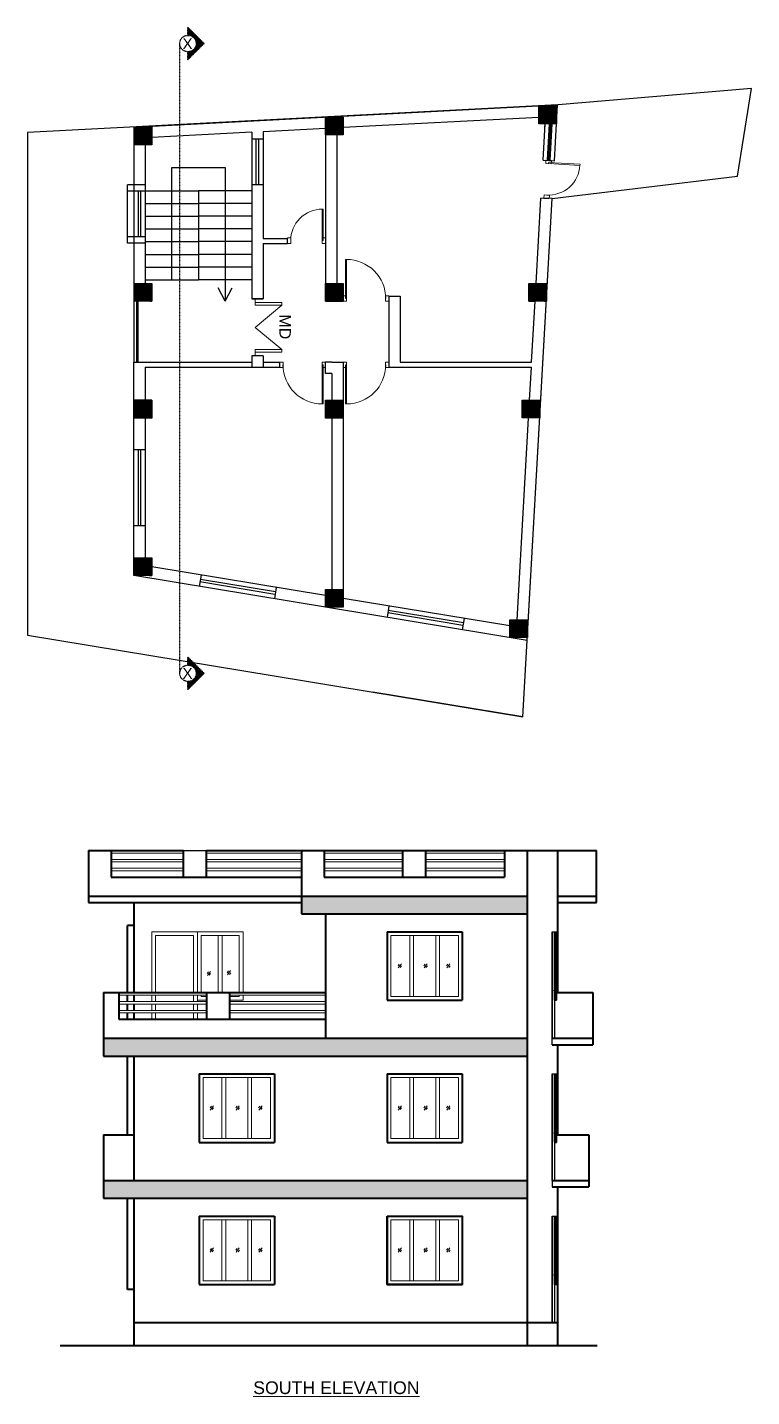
# Model space of a CAD drawing. Header units: inches. Extents: x -14619 to 1971361, y -855114 to -978.
# Drawn here: x 18755 to 19326, y -9438 to -8359 of the extents above; entities that cross this region are included whole.
import ezdxf
from ezdxf.enums import TextEntityAlignment as Align

# ---------------------------------------------------------------- set-up
doc = ezdxf.new("R2010")
doc.units = ezdxf.units.IN
doc.header["$LTSCALE"] = 0.5
doc.header["$MEASUREMENT"] = 0
doc.linetypes.add('CENTERX2', pattern=[4, 2.5, -0.5, 0.5, -0.5])
for name, color, linetype, lineweight in [('1', 7, 'Continuous', 25), ('elev 25', 143, 'Continuous', 20), ('ELEVATION', 85, 'Continuous', 9), ('HACTH', 8, 'Continuous', 5), ('TEXT', 220, 'Continuous', 9), ('Toilet', 7, 'Continuous', 25), ('wall', 20, 'Continuous', 40), ('win door light', 30, 'Continuous', 18), ('window', 6, 'Continuous', 13)]:
    doc.layers.add(name, color=color, linetype=linetype, lineweight=lineweight)
doc.layers.add('A-Sect-Iden', color=111, linetype='CENTERX2')
doc.styles.add('arial', font='arial.ttf')
doc.styles.add('HEADING', font='swissel.ttf')
doc.styles.get("Standard").update_dxf_attribs({"font": 'arial.ttf'})
pattern_1 = [(45, (-10806.86568, 10018.4272), (-0.08838834765, 0.08838834765), [])]

# ---------------------------------------------------------------- blocks, each defined once
blk = doc.blocks.new('door')
at = {"layer": 'window', "ltscale": 0.002}
for p, q in [((-100562.7, -53980.3), (-100562.7, -53949.5)), ((-100561.8, -53949.5), (-100562.7, -53949.5)), ((-100561.8, -53980.3), (-100561.8, -53949.5)), ((-100561.8, -53980.3), (-100562.7, -53980.3))]:
    blk.add_line(p, q, dxfattribs=at)
for points in [[(-100596.1, -53982.5), (-100593.5, -53982.5), (-100593.5, -53978.2), (-100596.1, -53978.2)], [(-100560.1, -53982.5), (-100562.7, -53982.5), (-100562.7, -53978.2), (-100560.1, -53978.2)]]:
    blk.add_lwpolyline(points, close=True, dxfattribs=at)
blk.add_arc((-100562.7, -53980.4), 30.9, 89.9793, 179.9793, dxfattribs=at)

msp = doc.modelspace()

# ---------------------------------------------------------------- hatches: boundary and pattern name
h = msp.add_hatch()
h.set_pattern_fill('ANSI31', color=256)
h.set_pattern_definition(pattern_1)
h.paths.add_polyline_path([(18853.3, -8560.9), (18839.3, -8560.9), (18839.3, -8574.9), (18853.3, -8574.9)])
h.paths.add_polyline_path([(18853.3, -8437.6), (18839.3, -8437.6), (18839.3, -8451.6), (18853.3, -8451.6)])
h.paths.add_polyline_path([(19004.2, -8429.7), (18990.2, -8429.7), (18990.2, -8443.7), (19004.2, -8443.7)])
h.paths.add_polyline_path([(19172.3, -8421), (19158.3, -8421), (19158.3, -8435), (19172.3, -8435), (19172.3, -8434.9)])
h.paths.add_polyline_path([(19164.4, -8560.9), (19150.4, -8560.9), (19150.4, -8574.9), (19164.4, -8574.9)])
h.paths.add_polyline_path([(19159.2, -8652.8), (19145.2, -8652.8), (19145.2, -8666.8), (19159.2, -8666.8)])
h.paths.add_polyline_path([(19004.2, -8560.9), (18990.2, -8560.9), (18990.2, -8574.9), (19004.2, -8574.9)])
h.paths.add_polyline_path([(19004.2, -8652.9), (18990.2, -8652.9), (18990.2, -8666.9), (19004.2, -8666.9)])
h.paths.add_polyline_path([(18853.2, -8652.9), (18839.2, -8652.9), (18839.2, -8666.9), (18853.2, -8666.9)])
h.paths.add_polyline_path([(18853.2, -8777), (18839.2, -8777), (18839.2, -8791), (18853.2, -8791)])
h.paths.add_polyline_path([(19004.2, -8801.9), (18990.2, -8801.9), (18990.2, -8815.9), (19004.2, -8815.9)])
h = msp.add_hatch()
h.set_pattern_fill('ANSI31', color=256)
h.set_pattern_definition(pattern_1)
h.paths.add_polyline_path([(19135.5, -8825.8), (19135.5, -8839.8), (19149.5, -8839.8), (19149.5, -8825.8)])
at = {"layer": 'A-Sect-Iden', "ltscale": 0.5}
h = msp.add_hatch(dxfattribs=at)
h.set_pattern_fill('ANSI37', color=2, scale=4.8, angle=359.9886, style=0)
h.set_pattern_definition([(225.0114023, (44800.2571, -2432.3612), (0.424348492, -0.424179628), []), (315.0114023, (44800.2571, -2432.3612), (0.424179628, 0.424348492), [])])
h.paths.add_polyline_path([(18881.8, -8365.3), (18881.8, -8359.1), (18894.5, -8371.8), (18881.8, -8384.5), (18881.8, -8378.3, 1)])
h = msp.add_hatch(dxfattribs=at)
h.set_pattern_fill('ANSI37', color=2, scale=4.8, angle=359.9886, style=0)
h.set_pattern_definition([(225.0114023, (44800.2571, -2928.56975), (0.424348492, -0.424179628), []), (315.0114023, (44800.2571, -2928.56975), (0.424179628, 0.424348492), [])])
h.paths.add_polyline_path([(18881.8, -8861.5), (18881.8, -8855.3), (18894.5, -8868), (18881.8, -8880.7), (18881.8, -8874.5, 1)])
at = {"layer": 'HACTH'}
h = msp.add_hatch(color=256, dxfattribs=at)
h.dxf.hatch_style = 1
h.paths.add_polyline_path([(18815.3, -9267.6), (18815.3, -9281.6), (19149.3, -9281.6), (19149.3, -9267.6)])
h.paths.add_polyline_path([(19149.3, -9169.6), (19149.3, -9155.6), (18815.3, -9155.6), (18815.3, -9169.6)])
h.paths.add_polyline_path([(18971.2, -9043.6), (18971.2, -9057.6), (19149.3, -9057.6), (19149.3, -9043.6)])

# ---------------------------------------------------------------- linework, layer by layer
for p, q in [((18869.2, -8557.9), (18869.2, -8469.4)), ((18869.2, -8469.4), (18911.2, -8469.4)), ((18911.2, -8469.4), (18911.2, -8574.7)), ((18834.2, -8529.2), (18834.2, -8483.2)), ((18911.2, -8574.7), (18905.7, -8564.2)), ((18911.2, -8574.7), (18916.7, -8564.2)), ((18932.2, -8617.9), (18932.2, -8626.9)), ((18941.2, -8617.9), (18941.2, -8626.9)), ((18954.2, -8626.9), (18954.2, -8622.9)), ((18990.2, -8631.9), (18990.2, -8622.9)), ((18995.2, -8622.9), (18990.2, -8622.9)), ((18995.2, -8631.9), (18990.2, -8631.9)), ((18878.3, -9007.6), (18896.3, -9007.6)), ((19169, -9160.6), (19169, -9155.6)), ((19169, -9267.6), (19169, -9272.6))]:
    msp.add_line(p, q)
at = {"color": 5}
for p, q in [((19169, -9073.8), (19169, -9071.6)), ((19169, -9073.8), (19169, -9071.6)), ((19170.6, -9071.6), (19172.3, -9071.6)), ((19170.6, -9071.6), (19170.6, -9125.6)), ((19171.5, -9071.6), (19171.5, -9125.6)), ((19172.3, -9071.6), (19172.3, -9125.6)), ((19170.6, -9125.6), (19172.3, -9125.6)), ((19169, -9185.8), (19169, -9183.6)), ((19169, -9185.8), (19169, -9183.6)), ((19170.6, -9183.6), (19172.3, -9183.6)), ((19170.6, -9183.6), (19170.6, -9237.6)), ((19171.5, -9183.6), (19171.5, -9237.6)), ((19172.3, -9183.6), (19172.3, -9237.6)), ((19170.6, -9237.6), (19172.3, -9237.6)), ((19169, -9297.8), (19169, -9295.6)), ((19169, -9297.8), (19169, -9295.6)), ((19170.6, -9295.6), (19172.3, -9295.6)), ((19170.6, -9295.6), (19170.6, -9349.6)), ((19171.5, -9295.6), (19171.5, -9349.6)), ((19172.3, -9295.6), (19172.3, -9349.6)), ((19170.6, -9349.6), (19172.3, -9349.6))]:
    msp.add_line(p, q, dxfattribs=at)
for points in [[(19171.4, -9125.5), (19170.8, -9125.5), (19170.8, -9071.7), (19171.4, -9071.7)], [(19170.8, -9071.7), (19171.4, -9071.7), (19171.4, -9125.5), (19170.8, -9125.5)], [(19172.2, -9125.5), (19171.6, -9125.5), (19171.6, -9071.7), (19172.2, -9071.7)], [(19171.6, -9071.7), (19172.2, -9071.7), (19172.2, -9125.5), (19171.6, -9125.5)], [(19171.4, -9237.5), (19170.8, -9237.5), (19170.8, -9183.7), (19171.4, -9183.7)], [(19170.8, -9183.7), (19171.4, -9183.7), (19171.4, -9237.5), (19170.8, -9237.5)], [(19172.2, -9237.5), (19171.6, -9237.5), (19171.6, -9183.7), (19172.2, -9183.7)], [(19171.6, -9183.7), (19172.2, -9183.7), (19172.2, -9237.5), (19171.6, -9237.5)], [(19171.4, -9349.5), (19170.8, -9349.5), (19170.8, -9295.7), (19171.4, -9295.7)], [(19170.8, -9295.7), (19171.4, -9295.7), (19171.4, -9349.5), (19170.8, -9349.5)], [(19172.2, -9349.5), (19171.6, -9349.5), (19171.6, -9295.7), (19172.2, -9295.7)], [(19171.6, -9295.7), (19172.2, -9295.7), (19172.2, -9349.5), (19171.6, -9349.5)]]:
    msp.add_lwpolyline(points, dxfattribs=at)
at = {"layer": '1', "color": 2, "ltscale": 5}
for points in [[(19169, -9071.6), (19170.6, -9071.6), (19170.6, -9155.6), (19169, -9155.6)], [(19169.1, -9071.7), (19170.6, -9071.7), (19170.6, -9155.5), (19169.1, -9155.5)], [(19169, -9183.6), (19170.6, -9183.6), (19170.6, -9267.6), (19169, -9267.6)], [(19169.1, -9183.7), (19170.6, -9183.7), (19170.6, -9267.5), (19169.1, -9267.5)], [(19169, -9295.6), (19170.6, -9295.6), (19170.6, -9379.6), (19169, -9379.6)], [(19169.1, -9295.7), (19170.6, -9295.7), (19170.6, -9379.5), (19169.1, -9379.5)]]:
    msp.add_lwpolyline(points, close=True, dxfattribs=at)
at = {"layer": '1', "color": 21, "ltscale": 5}
for centre, radius in [((19170.3, -9118.1), 0.0971), ((19170.3, -9118.1), 0.102), ((19170.3, -9118.1), 0.0556), ((19170.3, -9118.1), 0.0608), ((19170.3, -9230.1), 0.0971), ((19170.3, -9230.1), 0.102), ((19170.3, -9230.1), 0.0556), ((19170.3, -9230.1), 0.0608), ((19170.3, -9342.1), 0.0971), ((19170.3, -9342.1), 0.102), ((19170.3, -9342.1), 0.0556), ((19170.3, -9342.1), 0.0608)]:
    msp.add_circle(centre, radius, dxfattribs=at)
at = {"layer": 'A-Sect-Iden', "ltscale": 0.1}
msp.add_line((18875.3, -8868), (18875.3, -8371.8), dxfattribs=at)
for points in [[(18881.8, -8365.3), (18881.8, -8359.1), (18894.5, -8371.8), (18881.8, -8384.5), (18881.8, -8378.3)], [(18881.8, -8861.5), (18881.8, -8855.3), (18894.5, -8868), (18881.8, -8880.7), (18881.8, -8874.5)]]:
    msp.add_lwpolyline(points, dxfattribs=at)
for centre in [(18881.8, -8371.8), (18881.8, -8868)]:
    msp.add_circle(centre, 6.48, dxfattribs=at)
at = {"layer": 'elev 25'}
for p, q in [((18878.3, -9007.6), (18821.3, -9007.6)), ((18971.2, -9007.6), (18878.3, -9007.6)), ((19131.3, -9007.6), (18989.2, -9007.6)), ((18878.3, -9009.6), (18821.3, -9009.6)), ((18878.3, -9014.6), (18821.3, -9014.6)), ((18878.3, -9016.6), (18821.3, -9016.6)), ((18971.2, -9009.6), (18896.3, -9009.6)), ((18971.2, -9014.6), (18896.3, -9014.6)), ((18971.2, -9016.6), (18896.3, -9016.6)), ((19051.3, -9009.6), (18989.2, -9009.6)), ((19051.3, -9014.6), (18989.2, -9014.6)), ((19051.3, -9016.6), (18989.2, -9016.6)), ((19131.3, -9009.6), (19069.3, -9009.6)), ((19131.3, -9014.6), (19069.3, -9014.6)), ((19131.3, -9016.6), (19069.3, -9016.6)), ((18878.3, -9021.6), (18821.3, -9021.6)), ((18878.3, -9023.6), (18821.3, -9023.6)), ((18971.2, -9021.6), (18896.3, -9021.6)), ((18971.2, -9023.6), (18896.3, -9023.6)), ((19051.3, -9021.6), (18989.2, -9021.6)), ((19051.3, -9023.6), (18989.2, -9023.6)), ((19131.3, -9021.6), (19069.3, -9021.6)), ((19131.3, -9023.6), (19069.3, -9023.6)), ((18896.8, -9119.6), (18827.3, -9119.6)), ((18896.8, -9121.6), (18827.3, -9121.6)), ((18896.8, -9126.6), (18827.3, -9126.6)), ((18990.2, -9119.6), (18914.8, -9119.6)), ((18990.2, -9121.6), (18914.8, -9121.6)), ((18990.2, -9126.6), (18914.8, -9126.6)), ((18896.8, -9128.6), (18827.3, -9128.6)), ((18896.8, -9133.6), (18827.3, -9133.6)), ((18896.8, -9135.6), (18827.3, -9135.6)), ((18990.2, -9128.6), (18914.8, -9128.6)), ((18990.2, -9133.6), (18914.8, -9133.6)), ((18990.2, -9135.6), (18914.8, -9135.6))]:
    msp.add_line(p, q, dxfattribs=at)
at = {"layer": 'ELEVATION', "color": 146, "ltscale": 0.25, "true_color": 0x105689}
for p, q in [((18934.9, -8572.9), (18934.9, -8575.9)), ((18934.9, -8575.9), (18955.9, -8575.9)), ((18934.9, -8577.9), (18934.9, -8575.9)), ((18955.9, -8575.9), (18955.9, -8577.9)), ((18955.9, -8577.9), (18934.9, -8577.9)), ((18955.9, -8577.9), (18934.9, -8595.4)), ((18955.9, -8612.9), (18934.9, -8595.4)), ((18955.9, -8612.9), (18934.9, -8612.9)), ((18934.9, -8612.9), (18934.9, -8614.9)), ((18934.9, -8617.9), (18934.9, -8614.9)), ((18934.9, -8614.9), (18955.9, -8614.9)), ((18955.9, -8612.9), (18955.9, -8614.9))]:
    msp.add_line(p, q, dxfattribs=at)
at = {"layer": 'Toilet'}
for p, q in [((18839.2, -8437.6), (19173.1, -8420.2)), ((19158.3, -8430), (19004.2, -8438)), ((19161.7, -8463.6), (19163.3, -8435)), ((19161.7, -8463.6), (19163.3, -8435)), ((19163.1, -8437.6), (19163.3, -8435)), ((19163.1, -8437.6), (19163.3, -8435)), ((19165.2, -8463.8), (19166.8, -8435)), ((19166.2, -8463.8), (19167.8, -8435)), ((19167.2, -8463.9), (19168.8, -8435)), ((18839.2, -8437.6), (18839.2, -8622.9)), ((18932.2, -8441.7), (18853.3, -8445.9)), ((18932.2, -8441.7), (18932.2, -8572.9)), ((18932.2, -8446.8), (18941.2, -8446.8)), ((18935.7, -8482.8), (18935.7, -8446.8)), ((18937.7, -8482.8), (18937.7, -8446.8)), ((18990.2, -8438.7), (18941.2, -8441.3)), ((18941.2, -8441.3), (18941.2, -8525.3)), ((18990.2, -8443.7), (18990.2, -8560.9)), ((18999.2, -8443.7), (18999.2, -8560.9)), ((18848.2, -8451.6), (18848.2, -8560.9)), ((18848.2, -8451.6), (18848.2, -8560.9)), ((18848.2, -8483.2), (18834.2, -8483.2)), ((18848.2, -8488.2), (18834.2, -8488.2)), ((18839.2, -8488.2), (18839.2, -8524.2)), ((18848.2, -8488.2), (18839.2, -8488.2)), ((18842.7, -8524.2), (18842.7, -8488.2)), ((18842.7, -8524.2), (18842.7, -8488.2)), ((18844.7, -8524.2), (18844.7, -8488.2)), ((18844.7, -8524.2), (18844.7, -8488.2)), ((18848.2, -8487.9), (18890.2, -8487.9)), ((18848.2, -8487.9), (18890.2, -8487.9)), ((18890.2, -8487.9), (18890.2, -8557.9)), ((18932.2, -8487.9), (18890.2, -8487.9)), ((18932.2, -8487.9), (18890.2, -8487.9)), ((18932.2, -8482.8), (18941.2, -8482.8)), ((18848.2, -8497.9), (18890.2, -8497.9)), ((18848.2, -8497.9), (18890.2, -8497.9)), ((18932.2, -8497.9), (18890.2, -8497.9)), ((18932.2, -8497.9), (18890.2, -8497.9)), ((19149.3, -8842.1), (19169, -8494)), ((19156.2, -8560.9), (19160, -8493.5)), ((19169, -8494), (19160, -8493.5)), ((19162.3, -8493.7), (19166.3, -8493.9)), ((19162.3, -8493.7), (19166.3, -8493.9)), ((18848.2, -8507.9), (18890.2, -8507.9)), ((18848.2, -8507.9), (18890.2, -8507.9)), ((18932.2, -8507.9), (18890.2, -8507.9)), ((18932.2, -8507.9), (18890.2, -8507.9)), ((18848.2, -8517.9), (18890.2, -8517.9)), ((18848.2, -8517.9), (18890.2, -8517.9)), ((18932.2, -8517.9), (18890.2, -8517.9)), ((18932.2, -8517.9), (18890.2, -8517.9)), ((18848.2, -8524.2), (18834.2, -8524.2)), ((18848.2, -8529.2), (18834.2, -8529.2)), ((18848.2, -8524.2), (18839.2, -8524.2)), ((18848.2, -8527.9), (18890.2, -8527.9)), ((18848.2, -8527.9), (18890.2, -8527.9)), ((18932.2, -8527.9), (18890.2, -8527.9)), ((18932.2, -8527.9), (18890.2, -8527.9)), ((18941.2, -8525.3), (18960.2, -8525.3)), ((18941.2, -8529.3), (18941.2, -8572.9)), ((18941.2, -8529.3), (18960.2, -8529.3)), ((18960.2, -8529.3), (18960.2, -8525.3)), ((18960.2, -8529.3), (18960.2, -8525.3)), ((18848.2, -8537.9), (18890.2, -8537.9)), ((18848.2, -8537.9), (18890.2, -8537.9)), ((18932.2, -8537.9), (18890.2, -8537.9)), ((18932.2, -8537.9), (18890.2, -8537.9)), ((18848.2, -8547.9), (18890.2, -8547.9)), ((18848.2, -8547.9), (18890.2, -8547.9)), ((18932.2, -8547.9), (18890.2, -8547.9)), ((18932.2, -8547.9), (18890.2, -8547.9)), ((18848.2, -8557.9), (18890.2, -8557.9)), ((18848.2, -8557.9), (18890.2, -8557.9)), ((18932.2, -8557.9), (18890.2, -8557.9)), ((18932.2, -8557.9), (18890.2, -8557.9)), ((18841.2, -8574.9), (18841.2, -8622.9)), ((18842.2, -8574.9), (18842.2, -8622.9)), ((18932.2, -8572.9), (18941.2, -8572.9)), ((18941.2, -8572.9), (18932.2, -8572.9)), ((18990.2, -8574.9), (19004.2, -8574.9)), ((19040.2, -8570.9), (19040.2, -8626.9)), ((19040.2, -8570.9), (19049.2, -8570.9)), ((19049.2, -8570.9), (19049.2, -8622.9)), ((19150.4, -8574.9), (19155.8, -8574.9)), ((19152.7, -8622.9), (19155.4, -8574.9)), ((18941.2, -8617.9), (18932.2, -8617.9)), ((18941.2, -8617.9), (18932.2, -8617.9)), ((18839.2, -8622.9), (18932.2, -8622.9)), ((18839.2, -8777), (18839.2, -8622.9)), ((18848.2, -8626.9), (18848.2, -8652.9)), ((18848.2, -8626.9), (18954.2, -8626.9)), ((18941.2, -8622.9), (18954.2, -8622.9)), ((18995.2, -8622.9), (19004.2, -8622.9)), ((19004.2, -8622.9), (19004.2, -8801.8)), ((19040.2, -8626.9), (19152.5, -8626.9)), ((19049.2, -8622.9), (19152.7, -8622.9)), ((19151, -8652.9), (19152.5, -8626.9)), ((18995.2, -8631.9), (18995.2, -8652.9)), ((18853.3, -8652.9), (18839.2, -8652.9)), ((19145.2, -8652.8), (19146, -8652.8)), ((18848.2, -8666.9), (18848.2, -8777)), ((18995.2, -8666.9), (18995.2, -8801.9)), ((19141.2, -8825.8), (19150.2, -8666.9)), ((18848.2, -8691.9), (18839.2, -8691.9)), ((18842.7, -8751.9), (18842.7, -8691.9)), ((18844.7, -8751.9), (18844.7, -8691.9)), ((18848.2, -8751.9), (18839.2, -8751.9)), ((19149.3, -8842.1), (18839.2, -8791)), ((18990.2, -8806.8), (18853.2, -8784.2)), ((18892.1, -8790.6), (18890.7, -8799.5)), ((18950.4, -8805.8), (18891.2, -8796)), ((18950.8, -8803.8), (18891.6, -8794)), ((18951.3, -8800.4), (18949.9, -8809.2)), ((19135.5, -8830.7), (19004.2, -8809.1)), ((19040.2, -8815), (19038.8, -8823.9)), ((19098.6, -8830.2), (19039.4, -8820.4)), ((19098.9, -8828.2), (19039.7, -8818.5)), ((19099.4, -8824.8), (19098, -8833.7)), ((19145.9, -8902.4), (19027.5, -8882.9))]:
    msp.add_line(p, q, dxfattribs=at)
for points in [[(19169, -8494), (19314.9, -8476.4), (19326.1, -8407.3), (19173.7, -8420.2), (18755.2, -8441.9), (18755.2, -8837.9), (19145.9, -8902.4)], [(19158.3, -8421), (19172.3, -8421), (19172.3, -8435), (19158.3, -8435)], [(18990.2, -8429.7), (19004.2, -8429.7), (19004.2, -8443.7), (18990.2, -8443.7)], [(18839.3, -8437.6), (18853.3, -8437.6), (18853.3, -8451.6), (18839.3, -8451.6)], [(18839.3, -8560.9), (18853.3, -8560.9), (18853.3, -8574.9), (18839.3, -8574.9)], [(18990.2, -8560.9), (19004.2, -8560.9), (19004.2, -8574.9), (18990.2, -8574.9)], [(19150.4, -8560.9), (19164.4, -8560.9), (19164.4, -8574.9), (19150.4, -8574.9)], [(18839.2, -8652.9), (18853.2, -8652.9), (18853.2, -8666.9), (18839.2, -8666.9)], [(18990.2, -8652.9), (19004.2, -8652.9), (19004.2, -8666.9), (18990.2, -8666.9)], [(19145.2, -8652.8), (19159.2, -8652.8), (19159.2, -8666.8), (19145.2, -8666.8)], [(18839.2, -8777), (18853.2, -8777), (18853.2, -8791), (18839.2, -8791)], [(18990.2, -8801.9), (19004.2, -8801.9), (19004.2, -8815.9), (18990.2, -8815.9)], [(19135.5, -8825.8), (19149.5, -8825.8), (19149.5, -8839.8), (19135.5, -8839.8)]]:
    msp.add_lwpolyline(points, close=True, dxfattribs=at)
for points in [[(19161.7, -8463.6), (19170.6, -8464.1), (19173.1, -8420.2), (18839.2, -8437.6)], [(19149.3, -8842.1), (19169, -8494)]]:
    msp.add_lwpolyline(points, dxfattribs=at)
at = {"layer": 'wall'}
for p, q in [((18803.3, -9007.6), (18878.3, -9007.6)), ((18803.3, -9007.6), (18803.3, -9048.6)), ((18821.3, -9007.6), (18821.3, -9028.6)), ((18821.3, -9007.6), (18878.3, -9007.6)), ((18878.3, -9028.6), (18878.3, -9007.6)), ((18896.3, -9007.6), (19203.9, -9007.6)), ((18896.3, -9007.6), (18971.2, -9007.6)), ((18896.3, -9028.6), (18896.3, -9007.6)), ((18971.2, -9007.6), (18971.2, -9043.6)), ((18971.2, -9007.6), (19131.3, -9007.6)), ((18989.2, -9007.6), (18989.2, -9028.6)), ((19051.3, -9028.6), (19051.3, -9007.6)), ((19069.3, -9028.6), (19069.3, -9007.6)), ((19131.3, -9007.6), (19131.3, -9028.6)), ((19149.3, -9007.6), (19149.3, -9397.6)), ((19173.1, -9007.6), (19173.1, -9119.6)), ((19203.9, -9048.6), (19203.9, -9007.6)), ((18821.3, -9028.6), (18971.2, -9028.6)), ((18989.2, -9028.6), (19131.3, -9028.6)), ((18803.3, -9043.6), (19149.3, -9043.6)), ((18803.3, -9048.6), (18971.2, -9048.6)), ((18839.2, -9048.6), (18839.2, -9119.6)), ((18971.2, -9043.6), (18971.2, -9057.6)), ((19173.1, -9043.6), (19203.9, -9043.6)), ((19173.1, -9048.6), (19203.9, -9048.6)), ((18971.2, -9057.6), (19149.3, -9057.6)), ((18990.2, -9057.6), (18990.2, -9155.6)), ((18834.2, -9119.6), (18834.2, -9066.6)), ((18839.2, -9066.6), (18834.2, -9066.6)), ((19038.8, -9071.6), (19038.8, -9125.6)), ((19038.8, -9071.6), (19038.8, -9125.6)), ((19038.8, -9071.6), (19098, -9071.6)), ((19098, -9071.6), (19098, -9125.6)), ((19098, -9071.6), (19098, -9125.6)), ((18815.3, -9119.6), (18990.2, -9119.6)), ((18815.3, -9119.6), (18853.2, -9119.6)), ((18815.3, -9119.6), (18815.3, -9169.6)), ((18827.3, -9119.6), (18896.8, -9119.6)), ((18827.3, -9119.6), (18827.3, -9140.6)), ((18834.2, -9126.6), (18834.2, -9121.6)), ((18839.2, -9121.6), (18839.2, -9126.6)), ((18889.2, -9119.6), (18990.2, -9119.6)), ((18896.8, -9140.6), (18896.8, -9119.6)), ((18896.8, -9119.6), (18914.8, -9119.6)), ((18914.8, -9119.6), (18990.2, -9119.6)), ((18914.8, -9140.6), (18914.8, -9119.6)), ((19038.8, -9125.6), (19098, -9125.6)), ((19173.1, -9119.6), (19200.9, -9119.6)), ((19200.9, -9119.6), (19200.9, -9160.6)), ((18834.2, -9133.6), (18834.2, -9128.6)), ((18834.2, -9140.6), (18834.2, -9135.6)), ((18839.2, -9128.6), (18839.2, -9133.6)), ((18839.2, -9135.6), (18839.2, -9140.6)), ((18827.3, -9140.6), (18990.2, -9140.6)), ((18815.3, -9155.6), (19149.3, -9155.6)), ((19169, -9155.6), (19170.6, -9155.6)), ((19169, -9155.6), (19200.9, -9155.6)), ((18815.3, -9169.6), (19149.3, -9169.6)), ((18834.2, -9231.6), (18834.2, -9169.6)), ((18839.2, -9169.6), (18839.2, -9267.6)), ((19169, -9160.6), (19200.9, -9160.6)), ((19173.1, -9160.6), (19173.1, -9231.6)), ((18890.7, -9183.6), (18890.7, -9237.6)), ((18890.7, -9183.6), (18890.7, -9237.6)), ((18890.7, -9183.6), (18890.7, -9237.6)), ((18890.7, -9183.6), (18949.9, -9183.6)), ((18949.9, -9183.6), (18949.9, -9237.6)), ((18949.9, -9183.6), (18949.9, -9237.6)), ((18949.9, -9183.6), (18949.9, -9237.6)), ((19038.8, -9183.6), (19038.8, -9237.6)), ((19038.8, -9183.6), (19038.8, -9237.6)), ((19038.8, -9183.6), (19038.8, -9237.6)), ((19038.8, -9183.6), (19098, -9183.6)), ((19098, -9183.6), (19098, -9237.6)), ((19098, -9183.6), (19098, -9237.6)), ((19098, -9183.6), (19098, -9237.6)), ((18815.3, -9231.6), (18839.2, -9231.6)), ((18815.3, -9231.6), (18815.3, -9267.6)), ((19173.1, -9231.6), (19197.9, -9231.6)), ((19197.9, -9231.6), (19197.9, -9272.6)), ((18890.7, -9237.6), (18949.9, -9237.6)), ((19038.8, -9237.6), (19098, -9237.6)), ((18815.3, -9267.6), (19149.3, -9267.6)), ((18815.3, -9267.6), (18815.3, -9281.6)), ((19169, -9267.6), (19170.6, -9267.6)), ((19169, -9267.6), (19197.9, -9267.6)), ((19169, -9272.6), (19197.9, -9272.6)), ((19173.1, -9272.6), (19173.1, -9397.6)), ((18815.3, -9281.6), (19149.3, -9281.6)), ((18834.2, -9353.6), (18834.2, -9281.6)), ((18839.2, -9281.6), (18839.2, -9397.6)), ((18890.7, -9295.6), (18890.7, -9349.6)), ((18890.7, -9295.6), (18890.7, -9349.6)), ((18890.7, -9295.6), (18949.9, -9295.6)), ((18949.9, -9295.6), (18949.9, -9349.6)), ((18949.9, -9295.6), (18949.9, -9349.6)), ((19038.8, -9295.6), (19038.8, -9349.6)), ((19038.8, -9295.6), (19038.8, -9349.6)), ((19038.8, -9295.6), (19098, -9295.6)), ((19098, -9295.6), (19098, -9349.6)), ((19098, -9295.6), (19098, -9349.6)), ((18890.7, -9349.6), (18949.9, -9349.6)), ((19038.8, -9349.6), (19098, -9349.6)), ((18839.2, -9353.6), (18834.2, -9353.6)), ((18839.2, -9379.6), (19173.1, -9379.6)), ((18781.1, -9397.6), (19204.4, -9397.6))]:
    msp.add_line(p, q, dxfattribs=at)
msp.add_lwpolyline([(19038.8, -9295.6), (19098, -9295.6), (19098, -9349.6), (19038.8, -9349.6)], close=True, dxfattribs=at)
at = {"layer": 'win door light'}
for p, q in [((18853.2, -9071.6), (18925.2, -9071.6)), ((18853.2, -9071.6), (18853.2, -9119.6)), ((18889.2, -9071.6), (18889.2, -9119.6)), ((18925.2, -9071.6), (18925.2, -9119.6)), ((18905.7, -9074.6), (18905.7, -9119.6)), ((18908.7, -9074.6), (18908.7, -9119.6)), ((19056.7, -9074.6), (19056.7, -9122.6)), ((19059.7, -9074.6), (19059.7, -9122.6)), ((19077.1, -9074.6), (19077.1, -9122.6)), ((19080.1, -9074.6), (19080.1, -9122.6)), ((18898, -9103.2), (18896.9, -9104.6)), ((18899.5, -9102.9), (18897.1, -9106.2)), ((18899.7, -9104.6), (18898.6, -9105.9)), ((18913.8, -9102.5), (18912.8, -9103.9)), ((18915.4, -9102.2), (18913, -9105.5)), ((18915.5, -9103.9), (18914.5, -9105.3)), ((19048.4, -9097.1), (19047.4, -9098.4)), ((19050, -9096.8), (19047.5, -9100.1)), ((19050.1, -9098.4), (19049.1, -9099.8)), ((19068.8, -9097.1), (19067.7, -9098.4)), ((19070.4, -9096.8), (19067.9, -9100.1)), ((19070.5, -9098.4), (19069.4, -9099.8)), ((19086.7, -9097.1), (19085.7, -9098.4)), ((19088.3, -9096.8), (19085.8, -9100.1)), ((19088.4, -9098.4), (19087.4, -9099.8)), ((18889.2, -9121.6), (18889.2, -9125.6)), ((18925.2, -9121.6), (18925.2, -9125.6)), ((18908.6, -9186.6), (18908.6, -9234.6)), ((18911.6, -9186.6), (18911.6, -9234.6)), ((18928.9, -9186.6), (18928.9, -9234.6)), ((18931.9, -9186.6), (18931.9, -9234.6)), ((19056.7, -9186.6), (19056.7, -9234.6)), ((19059.7, -9186.6), (19059.7, -9234.6)), ((19077.1, -9186.6), (19077.1, -9234.6)), ((19080.1, -9186.6), (19080.1, -9234.6)), ((18900.3, -9209.1), (18899.2, -9210.4)), ((18901.9, -9208.8), (18899.4, -9212.1)), ((18902, -9210.4), (18900.9, -9211.8)), ((18920.7, -9209.1), (18919.6, -9210.4)), ((18922.3, -9208.8), (18919.8, -9212.1)), ((18922.4, -9210.4), (18921.3, -9211.8)), ((18938.6, -9209.1), (18937.5, -9210.4)), ((18940.2, -9208.8), (18937.7, -9212.1)), ((18940.3, -9210.4), (18939.2, -9211.8)), ((19048.4, -9209.1), (19047.4, -9210.4)), ((19050, -9208.8), (19047.5, -9212.1)), ((19050.1, -9210.4), (19049.1, -9211.8)), ((19068.8, -9209.1), (19067.7, -9210.4)), ((19070.4, -9208.8), (19067.9, -9212.1)), ((19070.5, -9210.4), (19069.4, -9211.8)), ((19086.7, -9209.1), (19085.7, -9210.4)), ((19088.3, -9208.8), (19085.8, -9212.1)), ((19088.4, -9210.4), (19087.4, -9211.8)), ((18908.6, -9298.6), (18908.6, -9346.6)), ((18911.6, -9298.6), (18911.6, -9346.6)), ((18928.9, -9298.6), (18928.9, -9346.6)), ((18931.9, -9298.6), (18931.9, -9346.6)), ((19056.7, -9298.6), (19056.7, -9346.6)), ((19059.7, -9298.6), (19059.7, -9346.6)), ((19077.1, -9298.6), (19077.1, -9346.6)), ((19080.1, -9298.6), (19080.1, -9346.6)), ((18900.3, -9321.1), (18899.2, -9322.4)), ((18901.9, -9320.8), (18899.4, -9324.1)), ((18920.7, -9321.1), (18919.6, -9322.4)), ((18922.3, -9320.8), (18919.8, -9324.1)), ((18938.6, -9321.1), (18937.5, -9322.4)), ((18940.2, -9320.8), (18937.7, -9324.1)), ((19048.4, -9321.1), (19047.4, -9322.4)), ((19050, -9320.8), (19047.5, -9324.1)), ((19068.8, -9321.1), (19067.7, -9322.4)), ((19070.4, -9320.8), (19067.9, -9324.1)), ((19086.7, -9321.1), (19085.7, -9322.4)), ((19088.3, -9320.8), (19085.8, -9324.1)), ((18902, -9322.4), (18900.9, -9323.8)), ((18922.4, -9322.4), (18921.3, -9323.8)), ((18940.3, -9322.4), (18939.2, -9323.8)), ((19050.1, -9322.4), (19049.1, -9323.8)), ((19070.5, -9322.4), (19069.4, -9323.8)), ((19088.4, -9322.4), (19087.4, -9323.8))]:
    msp.add_line(p, q, dxfattribs=at)
for points in [[(18853.2, -9119.6), (18853.2, -9071.6), (18889.2, -9071.6), (18889.2, -9119.6)], [(18889.2, -9119.6), (18889.2, -9071.6), (18925.2, -9071.6), (18925.2, -9119.6)], [(18856.2, -9119.6), (18856.2, -9074.6), (18886.2, -9074.6), (18886.2, -9119.6)], [(18892.2, -9119.6), (18892.2, -9074.6), (18922.2, -9074.6), (18922.2, -9119.6)], [(18853.2, -9126.6), (18853.2, -9121.6)], [(18856.2, -9126.6), (18856.2, -9121.6)], [(18886.2, -9121.6), (18886.2, -9126.6)], [(18896.8, -9125.6), (18889.2, -9125.6), (18889.2, -9121.6)], [(18889.2, -9121.6), (18889.2, -9126.6)], [(18896.8, -9122.6), (18892.2, -9122.6), (18892.2, -9121.6)], [(18925.2, -9121.6), (18925.2, -9125.6), (18914.8, -9125.6)], [(18922.2, -9121.6), (18922.2, -9122.6), (18914.8, -9122.6)], [(18853.2, -9133.6), (18853.2, -9128.6)], [(18853.2, -9140.6), (18853.2, -9135.6)], [(18856.2, -9133.6), (18856.2, -9128.6)], [(18856.2, -9140.6), (18856.2, -9135.6)], [(18886.2, -9128.6), (18886.2, -9133.6)], [(18886.2, -9135.6), (18886.2, -9140.6)], [(18889.2, -9128.6), (18889.2, -9133.6)], [(18889.2, -9135.6), (18889.2, -9140.6)]]:
    msp.add_lwpolyline(points, dxfattribs=at)
for points in [[(19038.8, -9071.6), (19098, -9071.6), (19098, -9125.6), (19038.8, -9125.6)], [(19041.8, -9074.6), (19095, -9074.6), (19095, -9122.6), (19041.8, -9122.6)], [(18890.7, -9183.6), (18949.9, -9183.6), (18949.9, -9237.6), (18890.7, -9237.6)], [(18893.7, -9186.6), (18946.9, -9186.6), (18946.9, -9234.6), (18893.7, -9234.6)], [(19038.8, -9183.6), (19098, -9183.6), (19098, -9237.6), (19038.8, -9237.6)], [(19041.8, -9186.6), (19095, -9186.6), (19095, -9234.6), (19041.8, -9234.6)], [(18890.7, -9295.6), (18949.9, -9295.6), (18949.9, -9349.6), (18890.7, -9349.6)], [(18893.7, -9298.6), (18946.9, -9298.6), (18946.9, -9346.6), (18893.7, -9346.6)], [(19038.8, -9295.6), (19098, -9295.6), (19098, -9349.6), (19038.8, -9349.6)], [(19041.8, -9298.6), (19095, -9298.6), (19095, -9346.6), (19041.8, -9346.6)]]:
    msp.add_lwpolyline(points, close=True, dxfattribs=at)
at = {"layer": 'window', "ltscale": 0.002}
for p, q in [((19166.1, -8465.5), (19166, -8466.4)), ((19166, -8466.4), (19190.8, -8467.8)), ((19166.1, -8465.5), (19190.9, -8466.9)), ((19190.9, -8466.9), (19190.8, -8467.8)), ((18987.7, -8527.1), (18987.7, -8502.3)), ((18988.5, -8502.3), (18987.7, -8502.3)), ((18988.5, -8527.1), (18988.5, -8502.3)), ((18988.5, -8527.1), (18987.7, -8527.1))]:
    msp.add_line(p, q, dxfattribs=at)
for points in [[(19164, -8463.7), (19163.9, -8466.3), (19168.1, -8466.5), (19168.3, -8464)], [(19162.3, -8493.7), (19162.5, -8491.1), (19166.7, -8491.3), (19166.6, -8493.9)], [(18960.2, -8529.3), (18962.8, -8529.3), (18962.8, -8525), (18960.2, -8525)], [(18990.2, -8529.3), (18987.7, -8529.3), (18987.7, -8525), (18990.2, -8525)]]:
    msp.add_lwpolyline(points, close=True, dxfattribs=at)
for centre, start, end in [((19166, -8466.4), 266.7123, 356.8881), ((18987.6, -8527.1), 89.8865, 180.0622)]:
    msp.add_arc(centre, 24.8, start, end, dxfattribs=at)

# ---------------------------------------------------------------- block references
at = {"xscale": -1}
msp.add_blockref('door', (-81555.9, 45407.6), dxfattribs=at)
at = {"xscale": -1, "rotation": 180}
msp.add_blockref('door', (119550.3, -62605.3), dxfattribs=at)
at = {"rotation": 180}
msp.add_blockref('door', (-81555.9, -62605.3), dxfattribs=at)

# ---------------------------------------------------------------- texts
msp.add_text('MD', height=9.03, rotation=270).set_placement((18958.4, -8595), align=Align.MIDDLE_CENTER)
at = {"layer": 'A-Sect-Iden', "ltscale": 0.5, "char_height": 8.64, "width": 27.673, "attachment_point": 5, "style": 'HEADING'}
for insert in [(18881.5, -8371.9), (18881.5, -8868.1)]:
    msp.add_mtext('{\\fArial|b0|i0|c0|p34;X}', dxfattribs=dict(at, insert=insert))
at = {"layer": 'TEXT', "ltscale": 5, "insert": (18913.2, -9425.9), "char_height": 10, "width": 169.444, "attachment_point": 1, "style": 'arial'}
msp.add_mtext('\\pi20.0151;{\\LSOUTH ELEVATION}', dxfattribs=at)

doc.saveas('drawing.dxf')
